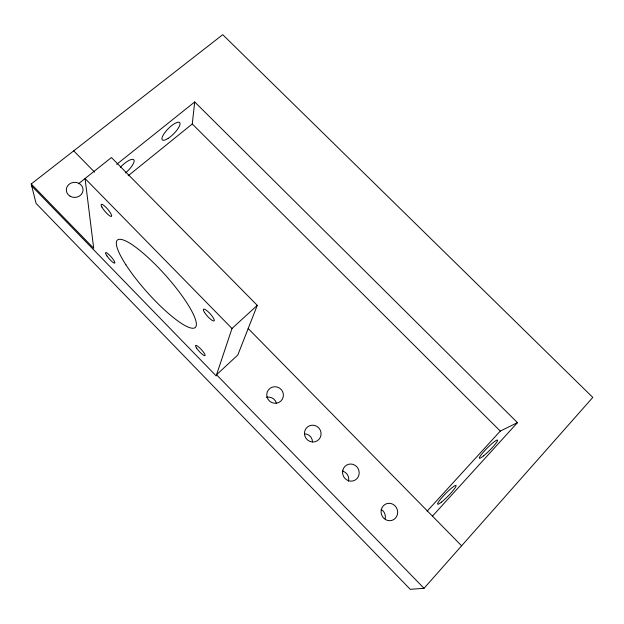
<?xml version="1.0" encoding="UTF-8"?>
<svg xmlns="http://www.w3.org/2000/svg" width="624" height="624" viewBox="0 0 624 624"><rect width="100%" height="100%" fill="white"/><g stroke="black" fill="none" stroke-linecap="round" stroke-linejoin="round"><path stroke-width="0.94" d="M128.154 175.796L192.27 123.965L194.711 101.954L517.452 422.651L432.463 516.142M78.491 183.752L111.439 157.552L257.26 305.362L232.003 328.481L216.169 375.905L31.715 186.007M257.26 305.362L237.83 354.97L216.551 374.759L424.031 588.315L592.8 397.418L222.737 34.679L31.2 183.979L36.098 203.424L410.249 589.321L424.031 588.315M427.073 511.22L500.276 431.09L517.452 422.651M116.696 164.346L194.711 101.954M192.27 123.965L500.276 431.09M73.694 150.86L94.63 172.169M248.157 328.489L461.612 545.813M232.003 328.481L85.059 178.526L93.694 248.305L31.2 183.979M381.233 509.434A8.346 7.894 73.3 0 1 385.164 518.77M120.385 167.287A12.535 3.884 -43.8 0 1 133.793 159.783A12.535 3.884 -43.8 0 1 125.518 172.934M342.771 471.159A8.213 7.894 69.8 0 1 348.527 481.213M266.698 397.324A7.995 7.87 38 0 1 276.377 403.127M304.559 433.797A8.089 7.894 61.2 0 1 312.515 441.956M196.63 348.161A6.934 1.412 47.4 0 0 204.836 355.703A6.934 1.412 47.4 0 0 199.485 347.693A6.934 1.412 47.4 0 0 196.63 348.161M441.425 502.148A13.112 1.739 -45.5 0 0 456.074 486.018A13.112 1.739 -45.5 0 0 443.056 496.306A13.112 1.739 -45.5 0 0 441.425 502.148M107.008 255.988A6.919 1.357 48.8 0 0 114.754 263.078A6.919 1.357 48.8 0 0 108.857 254.522A6.919 1.357 48.8 0 0 107.008 255.988M204.586 312.546A7.894 1.825 47.7 0 0 213.954 320.97A7.894 1.825 47.7 0 0 207.948 311.579A7.894 1.825 47.7 0 0 204.586 312.546M381.28 509.722A8.759 8.26 71.6 0 0 391.771 520.424A8.759 8.26 71.6 0 0 395.054 505.861A8.759 8.26 71.6 0 0 381.28 509.722M70.06 196.178A8.377 7.558 -0.5 0 0 83.039 190.32A8.377 7.558 -0.5 0 0 70.949 183.113A8.377 7.558 -0.5 0 0 70.06 196.178M304.45 433.462A8.486 8.26 57.9 0 0 317 440.95A8.486 8.26 57.9 0 0 316.875 426.371A8.486 8.26 57.9 0 0 304.45 433.462M483.584 455.863A12.808 1.669 -45 0 0 497.617 440.404A12.808 1.669 -45 0 0 484.302 451.105A12.808 1.669 -45 0 0 483.584 455.863M125.939 264.841A58.531 12.488 48.3 0 0 194.056 328.107A58.531 12.488 48.3 0 0 148.933 258.32A58.531 12.488 48.3 0 0 125.939 264.841M168.184 138.349A12.254 3.744 -44.9 0 0 179.86 122.834A12.254 3.744 -44.9 0 0 164.915 132.491A12.254 3.744 -44.9 0 0 168.184 138.349M267.033 396.981A8.385 8.221 36.5 0 0 280.956 400.99A8.385 8.221 36.5 0 0 277.259 387.059A8.385 8.221 36.5 0 0 267.033 396.981M342.794 470.293A8.611 8.26 67.5 0 0 353.176 480.886A8.611 8.26 67.5 0 0 356.632 466.596A8.611 8.26 67.5 0 0 342.794 470.293M101.907 207.051A7.901 1.747 49.5 0 0 111.088 216.466A7.901 1.747 49.5 0 0 106.213 207.566A7.901 1.747 49.5 0 0 101.907 207.051"/></g></svg>
